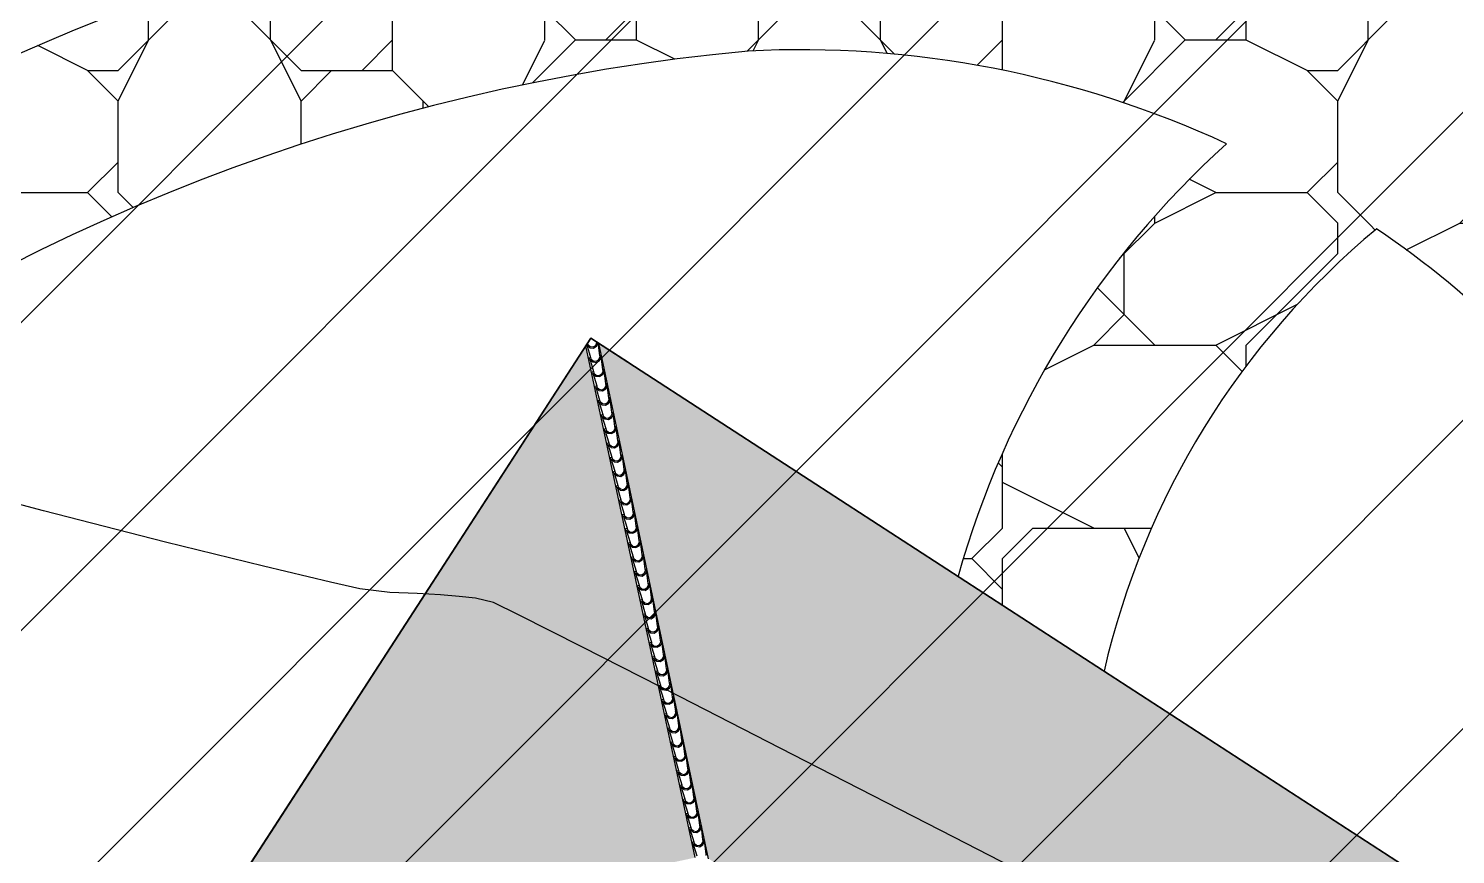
# Model space of a CAD drawing. Header units: millimetres. Extents: x 648844 to 649530, y 1246379 to 1246752.
# Drawn here: x 649063.13 to 649079.51, y 1246535.13 to 1246544.6 of the extents above; entities that cross this region are included whole.
import ezdxf

# ---------------------------------------------------------------- set-up
doc = ezdxf.new("R2010")
doc.units = ezdxf.units.MM
doc.header["$LTSCALE"] = 20
doc.header["$MEASUREMENT"] = 0
doc.layers.get('0').update_dxf_attribs({"linetype": 'CONTINUOUS'})
for name, color, linetype in [('acera', 8, 'CONTINUOUS'), ('CONT-MNR2', 9, 'CONTINUOUS'), ('TECHO', 30, 'CONTINUOUS')]:
    doc.layers.add(name, color=color, linetype=linetype)
pattern_1 = [(0, (2687.656, -252.1344), (7, 7), [2.1, -2.45, 0.35, -2.1]), (0, (2690.456, -250.7344), (7, 7), [0.35, -1.75, 1.4, -3.5]), (0, (2691.506, -250.3844), (7, 7), [0.35, -6.65]), (0, (2688.356, -250.0344), (7, 7), [1.4, -5.6]), (0, (2687.656, -249.3344), (7, 7), [0.7, -6.3]), (0, (2692.556, -248.6344), (7, 7), [0.7, -0.35, 0.35, -5.6]), (0, (2689.756, -248.2844), (7, 7), [1.05, -5.95]), (0, (2688.006, -247.5844), (7, 7), [0.7, -6.3]), (0, (2690.806, -246.8844), (7, 7), [0.35, -2.1, 1.05, -3.5]), (0, (2689.406, -246.5344), (7, 7), [0.7, -6.3]), (0, (2691.856, -246.1844), (7, 7), [0.7, -6.3]), (0, (2690.456, -245.8344), (7, 7), [0.7, -6.3]), (0, (2693.256, -245.4844), (7, 7), [0.7, -6.3]), (90, (2687.306, -252.1344), (-7, 7), [1.4, -0.35, 0.7, -2.8, 1.4, -0.35]), (90, (2687.656, -247.5844), (-7, 7), [0.35, -6.65]), (90, (2688.706, -249.6844), (-7, 7), [0.7, -1.4, 0.35, -4.55]), (90, (2689.056, -248.6344), (-7, 7), [0.7, -1.4, 1.05, -3.85]), (90, (2690.106, -250.3844), (-7, 7), [0.35, -3.5, 0.7, -0.35, 0.7, -1.4]), (90, (2690.456, -251.0844), (-7, 7), [0.35, -6.65]), (90, (2691.156, -248.9844), (-7, 7), [0.35, -0.35, 1.05, -5.25]), (90, (2691.506, -250.0344), (-7, 7), [0.7, -2.8, 0.35, -0.35, 0.35, -2.45]), (90, (2692.206, -251.7844), (-7, 7), [1.05, -5.95]), (90, (2692.906, -246.5344), (-7, 7), [0.35, -0.35, 0.35, -5.95]), (90, (2693.256, -248.2844), (-7, 7), [1.05, -5.95]), (90, (2694.131, -248.8094), (-7, 7), [0.35, -6.65]), (45, (2689.756, -252.1344), (8e-16, 7), [0.49497, -9.404524937]), (45, (2689.056, -245.4844), (8e-16, 7), [0.49497, -1.48491, 1.48491, -6.434704937]), (45, (2689.756, -246.5344), (8e-16, 7), [0.98994, -2.4748738, 0.49497, -5.939711137]), (45, (2691.156, -246.8844), (8e-16, 7), [0.98994, -3.464825, 0.49497, -4.949759937]), (45, (2688.356, -250.0344), (8e-16, 7), [0.49497, -9.404524937]), (45, (2690.106, -250.0344), (8e-16, 7), [1.484924, -8.414570937]), (45, (2691.506, -249.3344), (8e-16, 7), [0.49497, -2.969848, 0.49497, -5.939706937]), (45, (2692.556, -248.6344), (8e-16, 7), [0.98994, -8.909554937]), (45, (2693.956, -248.6344), (8e-16, 7), [0.98994, -8.909554937]), (45, (2693.956, -250.7344), (8e-16, 7), [0.49497, -9.404524937]), (45, (2693.256, -247.2344), (8e-16, 7), [0.49497, -9.404524937]), (45, (2692.556, -246.1844), (8e-16, 7), [0.49497, -9.404524937]), (45, (2693.956, -245.4844), (8e-16, 7), [0.49497, -9.404524937]), (45, (2687.306, -245.4844), (8e-16, 7), [0.49497, -9.404524937]), (45, (2690.806, -248.2844), (8e-16, 7), [0.49497, -9.404524937]), (45, (2691.506, -245.4844), (8e-16, 7), [0.49497, -3.464825, 0.49497, -5.444729937]), (45, (2688.356, -249.3344), (8e-16, 7), [0.98994, -8.909554937]), (45, (2688.356, -247.5844), (8e-16, 7), [1.48491, -8.414584937]), (135, (2687.656, -249.3344), (-7, 8e-16), [0.74249, -9.157004937]), (135, (2691.506, -249.6844), (-7, 8e-16), [0.49497, -9.404524937]), (135, (2693.606, -248.6344), (-7, 8e-16), [0.49497, -9.404524937]), (135, (2691.156, -247.2344), (-7, 8e-16), [0.49497, -9.404524937]), (135, (2691.506, -246.1844), (-7, 8e-16), [0.49497, -9.404524937]), (135, (2690.456, -245.8344), (-7, 8e-16), [0.49497, -9.404524937]), (135, (2691.856, -246.1844), (-7, 8e-16), [0.49497, -9.404524937]), (135, (2687.656, -250.3844), (-7, 8e-16), [0.49497, -9.404524937]), (135, (2689.056, -247.9344), (-7, 8e-16), [0.49497, -9.404524937]), (135, (2689.056, -250.0344), (-7, 8e-16), [0.98994, -8.909554937]), (135, (2690.456, -250.7344), (-7, 8e-16), [0.98994, -8.909554937]), (135, (2693.256, -246.8844), (-7, 8e-16), [0.98994, -8.909554937]), (135, (2691.156, -248.6344), (-7, 8e-16), [0.49497, -9.404524937]), (135, (2692.206, -250.7344), (-7, 8e-16), [0.98994, -5.939696, 0.49497, -2.474888937]), (135, (2688.006, -247.5844), (-7, 8e-16), [0.98994, -1.9798989, 0.98994, -5.939716037]), (135, (2687.306, -251.4344), (-7, 8e-16), [0.9898, -2.4752, 0.9898, -2.4752, 0.4949, -2.474594937]), (26.56505118, (2689.7562, -250.0344), (7, 4e-10), [1.5652, -0.7826, 0.7826, -12.522075839]), (26.56505118, (2690.8062, -245.8344), (7, 4e-10), [1.5652, -14.08727584]), (26.56505118, (2690.8062, -250.7344), (7, 4e-10), [0.7826, -14.86987584]), (26.56505118, (2687.6562, -250.3844), (7, 4e-10), [0.7826, -14.86987584]), (26.56505118, (2689.0562, -248.6344), (7, 4e-10), [0.7826, -14.86987584]), (26.56505118, (2687.6562, -247.9344), (7, 4e-10), [0.7826, -14.86987584]), (63.43494882, (2688.7062, -247.2344), (4e-10, 7), [0.7826, -14.86987584]), (63.43494882, (2691.1562, -247.2344), (4e-10, 7), [0.7826, -14.86987584]), (63.43494882, (2691.8562, -252.1344), (4e-10, 7), [0.7826, -14.86987584]), (63.43494882, (2687.3062, -248.2844), (4e-10, 7), [0.7826, -14.86987584]), (63.43494882, (2690.1062, -251.7844), (4e-10, 7), [0.7826, -5.4782, 0.7826, -8.609075839]), (116.56505118, (2689.0562, -245.8344), (-4e-10, 7), [0.7826, -14.86987584]), (116.56505118, (2693.2562, -247.2344), (-4e-10, 7), [0.7826, -14.86987584]), (116.56505118, (2690.1062, -245.8344), (-4e-10, 7), [0.7826, -14.86987584]), (116.56505118, (2687.3062, -249.6844), (-4e-10, 7), [0.7826, -14.86987584]), (153.43494882, (2692.5562, -250.7344), (-7, 4e-10), [0.7826, -14.86987584]), (153.43494882, (2693.9562, -248.9844), (-7, 4e-10), [0.7826, -14.86987584]), (153.43494882, (2689.7562, -248.2844), (-7, 4e-10), [0.7826, -14.86987584]), (153.43494882, (2690.8062, -246.8844), (-7, 4e-10), [0.7826, -14.86987584]), (153.43494882, (2693.2562, -245.4844), (-7, 4e-10), [0.7826, -14.86987584]), (153.43494882, (2688.3562, -252.1344), (-7, 4e-10), [1.1739, -14.47857584])]

# ---------------------------------------------------------------- blocks, each defined once
blk = doc.blocks.new('*U3741')
at = {"layer": 'CONT-MNR2', "elevation": 36, "flags": 128}
blk.add_lwpolyline([(646392.486, 1246784.35), (646390.378, 1246785.437), (646388.345, 1246786.483), (646386.447, 1246787.459), (646384.747, 1246788.331), (646383.306, 1246789.068), (646382.187, 1246789.638), (646381.452, 1246790.009), (646381.163, 1246790.15), (646380.957, 1246790.201), (646380.77, 1246790.222), (646380.555, 1246790.241), (646380.287, 1246790.255), (646379.976, 1246790.266), (646379.631, 1246790.31), (646379.295, 1246790.386), (646378.524, 1246790.569), (646377.398, 1246790.845), (646376, 1246791.202), (646374.411, 1246791.625)], dxfattribs=at)
blk = doc.blocks.new('TEJA45')
at = {"layer": 'TECHO'}
for p, q in [((-4.337, -0.112), (-4.34, -0.116)), ((-4.339, -0.091), (-4.327, -0.103)), ((-4.327, -0.103), (-4.337, -0.112)), ((-4.327, -0.103), (-4.228, -0.221)), ((-4.133, -0.127), (-4.251, -0.027)), ((-4.221, -0.134), (-4.24, -0.171)), ((-4.211, -0.143), (-4.225, -0.174)), ((-4.183, -0.115), (-4.221, -0.134)), ((-4.18, -0.129), (-4.211, -0.143)), ((-4.139, -0.121), (-4.183, -0.115)), ((-4.145, -0.134), (-4.18, -0.129)), ((-4.133, -0.146), (-4.145, -0.134)), ((-4.125, -0.119), (-4.133, -0.127)), ((-4.116, -0.128), (-4.133, -0.146)), ((-4.015, -0.245), (-4.133, -0.146)), ((-4.24, -0.171), (-4.234, -0.215)), ((-4.228, -0.221), (-4.231, -0.225)), ((-4.228, -0.221), (-4.218, -0.212)), ((-4.225, -0.174), (-4.221, -0.21)), ((-4.218, -0.231), (-4.222, -0.234)), ((-4.221, -0.209), (-4.209, -0.221)), ((-4.209, -0.221), (-4.218, -0.231)), ((-4.209, -0.221), (-4.11, -0.339)), ((-4.122, -0.289), (-4.116, -0.333)), ((-4.103, -0.252), (-4.121, -0.29)), ((-4.093, -0.261), (-4.107, -0.292)), ((-4.107, -0.292), (-4.103, -0.328)), ((-4.065, -0.233), (-4.103, -0.252)), ((-4.103, -0.327), (-4.091, -0.339)), ((-4.062, -0.247), (-4.093, -0.261)), ((-4.021, -0.239), (-4.065, -0.233)), ((-4.027, -0.252), (-4.062, -0.247)), ((-4.015, -0.264), (-4.027, -0.252)), ((-4.007, -0.237), (-4.015, -0.245)), ((-3.998, -0.246), (-4.015, -0.264)), ((-3.897, -0.363), (-4.015, -0.264)), ((-4.11, -0.339), (-4.113, -0.343)), ((-4.11, -0.339), (-4.1, -0.33)), ((-4.1, -0.349), (-4.104, -0.352)), ((-4.091, -0.339), (-4.1, -0.349)), ((-4.091, -0.339), (-3.992, -0.457)), ((-3.984, -0.37), (-4.003, -0.408)), ((-4.003, -0.408), (-3.998, -0.451)), ((-3.991, -0.457), (-3.995, -0.461)), ((-3.991, -0.457), (-3.982, -0.448)), ((-3.975, -0.38), (-3.989, -0.41)), ((-3.989, -0.41), (-3.984, -0.446)), ((-3.982, -0.467), (-3.986, -0.47)), ((-3.947, -0.351), (-3.984, -0.37)), ((-3.984, -0.446), (-3.973, -0.457)), ((-3.973, -0.457), (-3.982, -0.467)), ((-3.944, -0.365), (-3.975, -0.38)), ((-3.973, -0.457), (-3.873, -0.576)), ((-3.903, -0.357), (-3.947, -0.351)), ((-3.909, -0.37), (-3.944, -0.365)), ((-3.897, -0.382), (-3.909, -0.37)), ((-3.889, -0.355), (-3.897, -0.363)), ((-3.88, -0.364), (-3.897, -0.382)), ((-3.779, -0.481), (-3.897, -0.382)), ((-3.866, -0.488), (-3.885, -0.526)), ((-3.828, -0.469), (-3.866, -0.488)), ((-3.826, -0.484), (-3.857, -0.498)), ((-3.785, -0.475), (-3.829, -0.469)), ((-3.79, -0.488), (-3.826, -0.483)), ((-3.779, -0.5), (-3.791, -0.488)), ((-3.771, -0.473), (-3.779, -0.481)), ((-3.761, -0.483), (-3.779, -0.5)), ((-3.885, -0.526), (-3.879, -0.57)), ((-3.873, -0.576), (-3.877, -0.579)), ((-3.873, -0.576), (-3.864, -0.566)), ((-3.857, -0.498), (-3.871, -0.529)), ((-3.871, -0.529), (-3.866, -0.564)), ((-3.864, -0.585), (-3.867, -0.589)), ((-3.866, -0.564), (-3.854, -0.576)), ((-3.854, -0.576), (-3.864, -0.585)), ((-3.854, -0.576), (-3.755, -0.694)), ((-3.661, -0.599), (-3.779, -0.5)), ((-3.748, -0.606), (-3.767, -0.644)), ((-3.767, -0.644), (-3.761, -0.688)), ((-3.738, -0.616), (-3.753, -0.647)), ((-3.753, -0.647), (-3.748, -0.682)), ((-3.71, -0.587), (-3.748, -0.606)), ((-3.708, -0.602), (-3.738, -0.616)), ((-3.667, -0.593), (-3.71, -0.587)), ((-3.672, -0.606), (-3.708, -0.602)), ((-3.661, -0.618), (-3.672, -0.606)), ((-3.653, -0.591), (-3.661, -0.599)), ((-3.643, -0.601), (-3.661, -0.618)), ((-3.542, -0.717), (-3.661, -0.618)), ((-3.755, -0.694), (-3.759, -0.697)), ((-3.755, -0.694), (-3.746, -0.684)), ((-3.746, -0.703), (-3.749, -0.707)), ((-3.748, -0.682), (-3.736, -0.694)), ((-3.736, -0.694), (-3.746, -0.703)), ((-3.736, -0.694), (-3.637, -0.812)), ((-3.63, -0.724), (-3.649, -0.762)), ((-3.649, -0.762), (-3.643, -0.806)), ((-3.637, -0.812), (-3.641, -0.815)), ((-3.637, -0.812), (-3.628, -0.802)), ((-3.635, -0.765), (-3.63, -0.8)), ((-3.62, -0.734), (-3.634, -0.765)), ((-3.592, -0.706), (-3.63, -0.724)), ((-3.63, -0.8), (-3.618, -0.812)), ((-3.618, -0.812), (-3.628, -0.821)), ((-3.59, -0.72), (-3.62, -0.734)), ((-3.618, -0.812), (-3.519, -0.93)), ((-3.549, -0.711), (-3.592, -0.705)), ((-3.554, -0.724), (-3.59, -0.72)), ((-3.542, -0.736), (-3.554, -0.724)), ((-3.535, -0.709), (-3.542, -0.717)), ((-3.525, -0.719), (-3.542, -0.736)), ((-3.424, -0.836), (-3.542, -0.736)), ((-3.628, -0.821), (-3.631, -0.825)), ((-3.512, -0.843), (-3.531, -0.88)), ((-3.531, -0.88), (-3.525, -0.924)), ((-3.519, -0.93), (-3.522, -0.934)), ((-3.519, -0.93), (-3.509, -0.921)), ((-3.502, -0.852), (-3.516, -0.883)), ((-3.516, -0.883), (-3.512, -0.918)), ((-3.509, -0.94), (-3.513, -0.943)), ((-3.474, -0.824), (-3.512, -0.843)), ((-3.512, -0.918), (-3.5, -0.93)), ((-3.5, -0.93), (-3.509, -0.94)), ((-3.471, -0.838), (-3.502, -0.852)), ((-3.5, -0.93), (-3.401, -1.048)), ((-3.43, -0.829), (-3.474, -0.824)), ((-3.436, -0.843), (-3.471, -0.838)), ((-3.424, -0.854), (-3.436, -0.843)), ((-3.416, -0.828), (-3.424, -0.836)), ((-3.407, -0.837), (-3.424, -0.854)), ((-3.306, -0.954), (-3.424, -0.854)), ((-3.394, -0.961), (-3.413, -0.999)), ((-3.384, -0.97), (-3.398, -1.001)), ((-3.356, -0.942), (-3.394, -0.961)), ((-3.353, -0.956), (-3.384, -0.97)), ((-3.312, -0.948), (-3.356, -0.942)), ((-3.318, -0.961), (-3.353, -0.956)), ((-3.306, -0.973), (-3.318, -0.961)), ((-3.298, -0.946), (-3.306, -0.954)), ((-3.289, -0.955), (-3.306, -0.973)), ((-3.188, -1.072), (-3.306, -0.973)), ((-3.413, -0.998), (-3.407, -1.042)), ((-3.401, -1.048), (-3.404, -1.052)), ((-3.401, -1.048), (-3.391, -1.039)), ((-3.398, -1.001), (-3.394, -1.037)), ((-3.391, -1.058), (-3.395, -1.061)), ((-3.394, -1.036), (-3.382, -1.048)), ((-3.382, -1.048), (-3.391, -1.058)), ((-3.382, -1.048), (-3.283, -1.166)), ((-3.295, -1.117), (-3.289, -1.16)), ((-3.275, -1.079), (-3.294, -1.117)), ((-3.266, -1.089), (-3.28, -1.119)), ((-3.28, -1.119), (-3.275, -1.155)), ((-3.238, -1.06), (-3.275, -1.079)), ((-3.235, -1.074), (-3.266, -1.089)), ((-3.194, -1.066), (-3.238, -1.06)), ((-3.2, -1.079), (-3.235, -1.074)), ((-3.188, -1.091), (-3.2, -1.079)), ((-3.18, -1.064), (-3.188, -1.072)), ((-3.171, -1.073), (-3.188, -1.091)), ((-3.07, -1.19), (-3.188, -1.091)), ((-3.283, -1.166), (-3.286, -1.17)), ((-3.283, -1.166), (-3.273, -1.157)), ((-3.273, -1.176), (-3.277, -1.179)), ((-3.275, -1.155), (-3.264, -1.166)), ((-3.264, -1.166), (-3.273, -1.176)), ((-3.264, -1.166), (-3.164, -1.285)), ((-3.157, -1.197), (-3.176, -1.235)), ((-3.176, -1.235), (-3.17, -1.278)), ((-3.164, -1.285), (-3.168, -1.288)), ((-3.164, -1.285), (-3.155, -1.275)), ((-3.148, -1.207), (-3.162, -1.237)), ((-3.162, -1.237), (-3.157, -1.273)), ((-3.155, -1.294), (-3.159, -1.298)), ((-3.12, -1.178), (-3.157, -1.197)), ((-3.157, -1.273), (-3.145, -1.285)), ((-3.145, -1.285), (-3.155, -1.294)), ((-3.117, -1.193), (-3.148, -1.207)), ((-3.146, -1.285), (-3.046, -1.403)), ((-3.076, -1.184), (-3.12, -1.178)), ((-3.082, -1.197), (-3.117, -1.192)), ((-3.07, -1.209), (-3.082, -1.197)), ((-3.062, -1.182), (-3.07, -1.19)), ((-3.052, -1.191), (-3.07, -1.209)), ((-2.952, -1.308), (-3.07, -1.209)), ((-3.001, -1.296), (-3.039, -1.315)), ((-2.958, -1.302), (-3.001, -1.296)), ((-2.944, -1.3), (-2.952, -1.308)), ((-2.934, -1.31), (-2.952, -1.327)), ((-3.039, -1.315), (-3.058, -1.353)), ((-3.058, -1.353), (-3.052, -1.397)), ((-3.046, -1.403), (-3.05, -1.406)), ((-3.046, -1.403), (-3.037, -1.393)), ((-3.03, -1.325), (-3.044, -1.356)), ((-3.044, -1.356), (-3.039, -1.391)), ((-3.037, -1.412), (-3.04, -1.416)), ((-3.039, -1.391), (-3.027, -1.403)), ((-3.027, -1.403), (-3.037, -1.412)), ((-2.999, -1.311), (-3.03, -1.325)), ((-3.027, -1.403), (-2.928, -1.521)), ((-2.963, -1.315), (-2.999, -1.311)), ((-2.952, -1.327), (-2.964, -1.315)), ((-2.834, -1.426), (-2.952, -1.327)), ((-2.921, -1.433), (-2.94, -1.471)), ((-2.94, -1.471), (-2.934, -1.515)), ((-2.911, -1.443), (-2.926, -1.474)), ((-2.926, -1.474), (-2.921, -1.509)), ((-2.883, -1.415), (-2.921, -1.433)), ((-2.881, -1.429), (-2.911, -1.443)), ((-2.84, -1.42), (-2.883, -1.414)), ((-2.845, -1.433), (-2.881, -1.429)), ((-2.834, -1.445), (-2.845, -1.433)), ((-2.826, -1.418), (-2.834, -1.426)), ((-2.816, -1.428), (-2.834, -1.445)), ((-2.715, -1.544), (-2.834, -1.445)), ((-2.928, -1.521), (-2.932, -1.524)), ((-2.928, -1.521), (-2.919, -1.511)), ((-2.919, -1.53), (-2.922, -1.534)), ((-2.921, -1.509), (-2.909, -1.521)), ((-2.909, -1.521), (-2.919, -1.53)), ((-2.909, -1.521), (-2.81, -1.639)), ((-2.803, -1.552), (-2.822, -1.589)), ((-2.822, -1.589), (-2.816, -1.633)), ((-2.81, -1.639), (-2.8, -1.63)), ((-2.808, -1.592), (-2.803, -1.627)), ((-2.793, -1.561), (-2.807, -1.592)), ((-2.765, -1.533), (-2.803, -1.552)), ((-2.803, -1.627), (-2.791, -1.639)), ((-2.763, -1.547), (-2.793, -1.561)), ((-2.721, -1.538), (-2.765, -1.533)), ((-2.727, -1.552), (-2.763, -1.547)), ((-2.715, -1.563), (-2.727, -1.552)), ((-2.707, -1.537), (-2.715, -1.544)), ((-2.698, -1.546), (-2.715, -1.563)), ((-2.597, -1.663), (-2.715, -1.563)), ((-2.81, -1.639), (-2.813, -1.643)), ((-2.8, -1.648), (-2.804, -1.652)), ((-2.791, -1.639), (-2.8, -1.648)), ((-2.791, -1.639), (-2.692, -1.757)), ((-2.685, -1.67), (-2.704, -1.708)), ((-2.704, -1.707), (-2.698, -1.751)), ((-2.692, -1.757), (-2.695, -1.761)), ((-2.692, -1.757), (-2.682, -1.748)), ((-2.675, -1.679), (-2.689, -1.71)), ((-2.689, -1.71), (-2.685, -1.746)), ((-2.682, -1.767), (-2.686, -1.77)), ((-2.647, -1.651), (-2.685, -1.67)), ((-2.685, -1.745), (-2.673, -1.757)), ((-2.673, -1.757), (-2.682, -1.767)), ((-2.644, -1.665), (-2.675, -1.679)), ((-2.673, -1.757), (-2.574, -1.875)), ((-2.603, -1.657), (-2.647, -1.651)), ((-2.609, -1.67), (-2.644, -1.665)), ((-2.597, -1.682), (-2.609, -1.67)), ((-2.589, -1.655), (-2.597, -1.663)), ((-2.58, -1.664), (-2.597, -1.682)), ((-2.479, -1.781), (-2.597, -1.682)), ((-2.567, -1.788), (-2.585, -1.826)), ((-2.557, -1.798), (-2.571, -1.828)), ((-2.529, -1.769), (-2.567, -1.788)), ((-2.526, -1.783), (-2.557, -1.797)), ((-2.485, -1.775), (-2.529, -1.769)), ((-2.491, -1.788), (-2.526, -1.783)), ((-2.479, -1.8), (-2.491, -1.788)), ((-2.471, -1.773), (-2.479, -1.781)), ((-2.462, -1.782), (-2.479, -1.8)), ((-2.361, -1.899), (-2.479, -1.8)), ((-2.586, -1.826), (-2.58, -1.869)), ((-2.574, -1.875), (-2.577, -1.879)), ((-2.574, -1.875), (-2.564, -1.866)), ((-2.571, -1.828), (-2.567, -1.864)), ((-2.564, -1.885), (-2.568, -1.888)), ((-2.567, -1.864), (-2.555, -1.875)), ((-2.555, -1.875), (-2.564, -1.885)), ((-2.555, -1.875), (-2.455, -1.993)), ((-2.448, -1.906), (-2.467, -1.944)), ((-2.467, -1.944), (-2.462, -1.987)), ((-2.439, -1.916), (-2.453, -1.946)), ((-2.453, -1.946), (-2.448, -1.982)), ((-2.411, -1.887), (-2.448, -1.906)), ((-2.408, -1.901), (-2.439, -1.916)), ((-2.367, -1.893), (-2.411, -1.887)), ((-2.373, -1.906), (-2.408, -1.901)), ((-2.361, -1.918), (-2.373, -1.906)), ((-2.353, -1.891), (-2.361, -1.899)), ((-2.343, -1.9), (-2.361, -1.918)), ((-2.243, -2.017), (-2.361, -1.918)), ((-2.455, -1.993), (-2.459, -1.997)), ((-2.455, -1.993), (-2.446, -1.984)), ((-2.446, -2.003), (-2.45, -2.007)), ((-2.448, -1.982), (-2.437, -1.993)), ((-2.437, -1.993), (-2.446, -2.003)), ((-2.437, -1.993), (-2.337, -2.112)), ((-2.33, -2.024), (-2.349, -2.062)), ((-2.349, -2.062), (-2.343, -2.106)), ((-2.337, -2.112), (-2.341, -2.115)), ((-2.337, -2.112), (-2.328, -2.102)), ((-2.321, -2.034), (-2.335, -2.065)), ((-2.335, -2.065), (-2.33, -2.1)), ((-2.328, -2.121), (-2.331, -2.125)), ((-2.292, -2.005), (-2.33, -2.024)), ((-2.33, -2.1), (-2.318, -2.112)), ((-2.318, -2.112), (-2.328, -2.121)), ((-2.29, -2.02), (-2.321, -2.034)), ((-2.318, -2.112), (-2.219, -2.23)), ((-2.249, -2.011), (-2.292, -2.005)), ((-2.254, -2.024), (-2.29, -2.019)), ((-2.243, -2.036), (-2.255, -2.024)), ((-2.235, -2.009), (-2.243, -2.017)), ((-2.225, -2.019), (-2.243, -2.036)), ((-2.125, -2.135), (-2.243, -2.036)), ((-2.174, -2.123), (-2.212, -2.142)), ((-2.131, -2.129), (-2.174, -2.123)), ((-2.117, -2.127), (-2.125, -2.135)), ((-2.212, -2.142), (-2.231, -2.18)), ((-2.231, -2.18), (-2.225, -2.224)), ((-2.219, -2.23), (-2.223, -2.233)), ((-2.219, -2.23), (-2.21, -2.22)), ((-2.202, -2.152), (-2.217, -2.183)), ((-2.217, -2.183), (-2.212, -2.218)), ((-2.21, -2.239), (-2.213, -2.243)), ((-2.212, -2.218), (-2.2, -2.23)), ((-2.2, -2.23), (-2.21, -2.239)), ((-2.172, -2.138), (-2.202, -2.152)), ((-2.2, -2.23), (-2.101, -2.348)), ((-2.136, -2.142), (-2.172, -2.138)), ((-2.125, -2.154), (-2.136, -2.142)), ((-2.107, -2.137), (-2.125, -2.154)), ((-2.006, -2.253), (-2.125, -2.154)), ((-2.094, -2.26), (-2.113, -2.298)), ((-2.084, -2.27), (-2.098, -2.301)), ((-2.056, -2.242), (-2.094, -2.261)), ((-2.054, -2.256), (-2.084, -2.27)), ((-2.012, -2.247), (-2.056, -2.241)), ((-2.018, -2.261), (-2.054, -2.256)), ((-2.006, -2.272), (-2.018, -2.261)), ((-1.998, -2.245), (-2.006, -2.253)), ((-1.989, -2.255), (-2.006, -2.272)), ((-1.888, -2.372), (-2.006, -2.272)), ((-2.113, -2.298), (-2.107, -2.342)), ((-2.101, -2.348), (-2.105, -2.352)), ((-2.101, -2.348), (-2.092, -2.339)), ((-2.099, -2.301), (-2.094, -2.336)), ((-2.092, -2.357), (-2.095, -2.361)), ((-2.094, -2.336), (-2.082, -2.348)), ((-2.082, -2.348), (-2.092, -2.357)), ((-2.082, -2.348), (-1.983, -2.466)), ((-1.976, -2.379), (-1.995, -2.416)), ((-1.995, -2.416), (-1.989, -2.46)), ((-1.983, -2.466), (-1.973, -2.457)), ((-1.966, -2.388), (-1.98, -2.419)), ((-1.98, -2.419), (-1.976, -2.454)), ((-1.938, -2.36), (-1.976, -2.379)), ((-1.976, -2.454), (-1.964, -2.466)), ((-1.935, -2.374), (-1.966, -2.388)), ((-1.894, -2.366), (-1.938, -2.36)), ((-1.9, -2.379), (-1.935, -2.374)), ((-1.888, -2.39), (-1.9, -2.379)), ((-1.88, -2.364), (-1.888, -2.372)), ((-1.871, -2.373), (-1.888, -2.39)), ((-1.77, -2.49), (-1.888, -2.39)), ((-1.983, -2.466), (-1.986, -2.47)), ((-1.973, -2.476), (-1.977, -2.479)), ((-1.964, -2.466), (-1.973, -2.476)), ((-1.964, -2.466), (-1.865, -2.584)), ((-1.877, -2.535), (-1.871, -2.578)), ((-1.858, -2.497), (-1.876, -2.535)), ((-1.865, -2.584), (-1.868, -2.588)), ((-1.865, -2.584), (-1.855, -2.575)), ((-1.848, -2.506), (-1.862, -2.537)), ((-1.862, -2.537), (-1.858, -2.573)), ((-1.855, -2.594), (-1.859, -2.597)), ((-1.82, -2.478), (-1.858, -2.497)), ((-1.858, -2.572), (-1.846, -2.584)), ((-1.846, -2.584), (-1.855, -2.594)), ((-1.817, -2.492), (-1.848, -2.506)), ((-1.846, -2.584), (-1.747, -2.702)), ((-1.776, -2.484), (-1.82, -2.478)), ((-1.782, -2.497), (-1.817, -2.492)), ((-1.77, -2.509), (-1.782, -2.497)), ((-1.762, -2.482), (-1.77, -2.49)), ((-1.753, -2.491), (-1.77, -2.509)), ((-1.652, -2.608), (-1.77, -2.509)), ((-1.739, -2.615), (-1.758, -2.653)), ((-1.702, -2.596), (-1.739, -2.615)), ((-1.699, -2.61), (-1.73, -2.625)), ((-1.658, -2.602), (-1.702, -2.596)), ((-1.664, -2.615), (-1.699, -2.61)), ((-1.652, -2.627), (-1.664, -2.615)), ((-1.644, -2.6), (-1.652, -2.608)), ((-1.635, -2.609), (-1.652, -2.627)), ((-1.758, -2.653), (-1.753, -2.696)), ((-1.747, -2.702), (-1.75, -2.706)), ((-1.747, -2.702), (-1.737, -2.693)), ((-1.73, -2.625), (-1.744, -2.655)), ((-1.744, -2.655), (-1.739, -2.691)), ((-1.737, -2.712), (-1.741, -2.715)), ((-1.739, -2.691), (-1.728, -2.702)), ((-1.728, -2.702), (-1.737, -2.712)), ((-1.728, -2.702), (-1.628, -2.821)), ((-1.534, -2.726), (-1.652, -2.627)), ((-1.621, -2.733), (-1.64, -2.771)), ((-1.64, -2.771), (-1.634, -2.815)), ((-1.612, -2.743), (-1.626, -2.773)), ((-1.626, -2.773), (-1.621, -2.809)), ((-1.583, -2.714), (-1.621, -2.733)), ((-1.581, -2.729), (-1.612, -2.743)), ((-1.54, -2.72), (-1.584, -2.714)), ((-1.546, -2.733), (-1.581, -2.728)), ((-1.534, -2.745), (-1.546, -2.733)), ((-1.526, -2.718), (-1.534, -2.726)), ((-1.516, -2.728), (-1.534, -2.745)), ((-1.416, -2.844), (-1.534, -2.745)), ((-1.628, -2.821), (-1.632, -2.824)), ((-1.628, -2.821), (-1.619, -2.811)), ((-1.619, -2.83), (-1.622, -2.834)), ((-1.621, -2.809), (-1.609, -2.821)), ((-1.609, -2.821), (-1.619, -2.83)), ((-1.609, -2.821), (-1.51, -2.939)), ((-1.503, -2.851), (-1.522, -2.889)), ((-1.522, -2.889), (-1.516, -2.933)), ((-1.51, -2.939), (-1.514, -2.942)), ((-1.51, -2.939), (-1.501, -2.929)), ((-1.493, -2.861), (-1.508, -2.892)), ((-1.508, -2.892), (-1.503, -2.927)), ((-1.501, -2.948), (-1.504, -2.952)), ((-1.465, -2.832), (-1.503, -2.851)), ((-1.503, -2.927), (-1.491, -2.939)), ((-1.491, -2.939), (-1.501, -2.948)), ((-1.463, -2.847), (-1.494, -2.861)), ((-1.491, -2.939), (-1.392, -3.057)), ((-1.422, -2.838), (-1.465, -2.832)), ((-1.427, -2.851), (-1.463, -2.847)), ((-1.416, -2.863), (-1.427, -2.851)), ((-1.408, -2.836), (-1.416, -2.844)), ((-1.398, -2.846), (-1.416, -2.863)), ((-1.297, -2.962), (-1.416, -2.863)), ((-1.385, -2.969), (-1.404, -3.007)), ((-1.404, -3.007), (-1.398, -3.051)), ((-1.392, -3.057), (-1.396, -3.06)), ((-1.392, -3.057), (-1.383, -3.047)), ((-1.375, -2.979), (-1.39, -3.01)), ((-1.39, -3.01), (-1.385, -3.045)), ((-1.383, -3.066), (-1.386, -3.07)), ((-1.347, -2.951), (-1.385, -2.969)), ((-1.385, -3.045), (-1.373, -3.057)), ((-1.373, -3.057), (-1.383, -3.066)), ((-1.345, -2.965), (-1.375, -2.979)), ((-1.373, -3.057), (-1.274, -3.175)), ((-1.303, -2.956), (-1.347, -2.95)), ((-1.309, -2.969), (-1.345, -2.965)), ((-1.298, -2.981), (-1.309, -2.969)), ((-1.29, -2.954), (-1.298, -2.962)), ((-1.28, -2.964), (-1.298, -2.981)), ((-1.179, -3.081), (-1.297, -2.981)), ((-1.267, -3.088), (-1.286, -3.125)), ((-1.257, -3.097), (-1.271, -3.128)), ((-1.229, -3.069), (-1.267, -3.088)), ((-1.226, -3.083), (-1.257, -3.097)), ((-1.185, -3.075), (-1.229, -3.069)), ((-1.191, -3.088), (-1.226, -3.083)), ((-1.179, -3.099), (-1.191, -3.088)), ((-1.171, -3.073), (-1.179, -3.081)), ((-1.162, -3.082), (-1.179, -3.099)), ((-1.061, -3.199), (-1.179, -3.099)), ((-1.286, -3.125), (-1.28, -3.169)), ((-1.274, -3.175), (-1.277, -3.179)), ((-1.274, -3.175), (-1.264, -3.166)), ((-1.271, -3.128), (-1.267, -3.163)), ((-1.264, -3.185), (-1.268, -3.188)), ((-1.267, -3.163), (-1.255, -3.175)), ((-1.255, -3.175), (-1.264, -3.185)), ((-1.255, -3.175), (-1.156, -3.293)), ((-1.149, -3.206), (-1.168, -3.244)), ((-1.168, -3.243), (-1.162, -3.287)), ((-1.139, -3.215), (-1.153, -3.246)), ((-1.153, -3.246), (-1.149, -3.282)), ((-1.111, -3.187), (-1.149, -3.206)), ((-1.108, -3.201), (-1.139, -3.215)), ((-1.067, -3.193), (-1.111, -3.187)), ((-1.073, -3.206), (-1.108, -3.201)), ((-1.061, -3.218), (-1.073, -3.206)), ((-1.053, -3.191), (-1.061, -3.199)), ((-1.044, -3.2), (-1.061, -3.218)), ((-0.943, -3.317), (-1.061, -3.218)), ((-1.156, -3.293), (-1.159, -3.297)), ((-1.156, -3.293), (-1.146, -3.284)), ((-1.146, -3.303), (-1.15, -3.306)), ((-1.149, -3.281), (-1.137, -3.293)), ((-1.137, -3.293), (-1.146, -3.303)), ((-1.137, -3.293), (-1.038, -3.411)), ((-1.05, -3.362), (-1.044, -3.405)), ((-1.03, -3.324), (-1.049, -3.362)), ((-1.038, -3.411), (-1.041, -3.415)), ((-1.038, -3.411), (-1.028, -3.402)), ((-1.021, -3.334), (-1.035, -3.364)), ((-1.035, -3.364), (-1.03, -3.4)), ((-1.028, -3.421), (-1.032, -3.424)), ((-0.993, -3.305), (-1.03, -3.324)), ((-1.03, -3.4), (-1.019, -3.411)), ((-1.019, -3.411), (-1.028, -3.421)), ((-0.99, -3.319), (-1.021, -3.334)), ((-1.019, -3.411), (-0.919, -3.53)), ((-0.949, -3.311), (-0.993, -3.305)), ((-0.955, -3.324), (-0.99, -3.319)), ((-0.943, -3.336), (-0.955, -3.324)), ((-0.935, -3.309), (-0.943, -3.317)), ((-0.926, -3.318), (-0.943, -3.336)), ((-0.825, -3.435), (-0.943, -3.336)), ((-0.875, -3.423), (-0.912, -3.442)), ((-0.872, -3.438), (-0.903, -3.452)), ((-0.831, -3.429), (-0.875, -3.423)), ((-0.837, -3.442), (-0.872, -3.437)), ((-0.817, -3.427), (-0.825, -3.435)), ((-0.807, -3.436), (-0.825, -3.454)), ((-0.912, -3.442), (-0.931, -3.48)), ((-0.931, -3.48), (-0.925, -3.523)), ((-0.919, -3.53), (-0.923, -3.533)), ((-0.919, -3.53), (-0.91, -3.52)), ((-0.903, -3.452), (-0.917, -3.482)), ((-0.917, -3.482), (-0.912, -3.518)), ((-0.91, -3.539), (-0.914, -3.543)), ((-0.912, -3.518), (-0.9, -3.53)), ((-0.9, -3.53), (-0.91, -3.539)), ((-0.901, -3.53), (-0.801, -3.648)), ((-0.825, -3.454), (-0.837, -3.442)), ((-0.707, -3.553), (-0.825, -3.454)), ((-0.794, -3.56), (-0.813, -3.598)), ((-0.813, -3.598), (-0.807, -3.642)), ((-0.785, -3.57), (-0.799, -3.601)), ((-0.799, -3.601), (-0.794, -3.636)), ((-0.756, -3.541), (-0.794, -3.56)), ((-0.754, -3.556), (-0.785, -3.57)), ((-0.713, -3.547), (-0.756, -3.541)), ((-0.718, -3.56), (-0.754, -3.556)), ((-0.707, -3.572), (-0.719, -3.56)), ((-0.699, -3.545), (-0.707, -3.553)), ((-0.689, -3.555), (-0.707, -3.572)), ((-0.589, -3.671), (-0.707, -3.572)), ((-0.801, -3.648), (-0.805, -3.651)), ((-0.801, -3.648), (-0.792, -3.638)), ((-0.792, -3.657), (-0.795, -3.661)), ((-0.794, -3.636), (-0.782, -3.648)), ((-0.782, -3.648), (-0.792, -3.657)), ((-0.782, -3.648), (-0.683, -3.766)), ((-0.676, -3.678), (-0.695, -3.716)), ((-0.695, -3.716), (-0.689, -3.76)), ((-0.683, -3.766), (-0.687, -3.769)), ((-0.683, -3.766), (-0.674, -3.756)), ((-0.666, -3.688), (-0.681, -3.719)), ((-0.681, -3.719), (-0.676, -3.754)), ((-0.638, -3.66), (-0.676, -3.678)), ((-0.676, -3.754), (-0.664, -3.766)), ((-0.664, -3.766), (-0.674, -3.775)), ((-0.636, -3.674), (-0.666, -3.688)), ((-0.664, -3.766), (-0.565, -3.884)), ((-0.595, -3.665), (-0.638, -3.659)), ((-0.6, -3.678), (-0.636, -3.674)), ((-0.589, -3.69), (-0.6, -3.678)), ((-0.581, -3.663), (-0.589, -3.671)), ((-0.571, -3.673), (-0.589, -3.69)), ((-0.47, -3.789), (-0.589, -3.69)), ((-0.674, -3.775), (-0.677, -3.779)), ((-0.558, -3.797), (-0.577, -3.834)), ((-0.577, -3.834), (-0.571, -3.878)), ((-0.565, -3.884), (-0.568, -3.888)), ((-0.565, -3.884), (-0.555, -3.875)), ((-0.563, -3.837), (-0.558, -3.872)), ((-0.548, -3.806), (-0.562, -3.837)), ((-0.555, -3.893), (-0.559, -3.897)), ((-0.52, -3.778), (-0.558, -3.797)), ((-0.558, -3.872), (-0.546, -3.884)), ((-0.546, -3.884), (-0.555, -3.893)), ((-0.518, -3.792), (-0.548, -3.806)), ((-0.546, -3.884), (-0.447, -4.002)), ((-0.476, -3.783), (-0.52, -3.778)), ((-0.482, -3.797), (-0.518, -3.792)), ((-0.47, -3.808), (-0.482, -3.797)), ((-0.462, -3.782), (-0.47, -3.789)), ((-0.453, -3.791), (-0.47, -3.808)), ((-0.352, -3.908), (-0.47, -3.808)), ((-0.44, -3.915), (-0.459, -3.953)), ((-0.43, -3.924), (-0.444, -3.955)), ((-0.402, -3.896), (-0.44, -3.915)), ((-0.399, -3.91), (-0.43, -3.924)), ((-0.358, -3.902), (-0.402, -3.896)), ((-0.364, -3.915), (-0.399, -3.91)), ((-0.352, -3.927), (-0.364, -3.915)), ((-0.344, -3.9), (-0.352, -3.908)), ((-0.335, -3.909), (-0.352, -3.927)), ((-0.234, -4.026), (-0.352, -3.927)), ((-0.459, -3.952), (-0.453, -3.996)), ((-0.447, -4.002), (-0.45, -4.006)), ((-0.447, -4.002), (-0.437, -3.993)), ((-0.444, -3.955), (-0.44, -3.991)), ((-0.437, -4.012), (-0.441, -4.015)), ((-0.44, -3.99), (-0.428, -4.002)), ((-0.428, -4.002), (-0.437, -4.012)), ((-0.428, -4.002), (-0.329, -4.12)), ((-0.341, -4.071), (-0.335, -4.114)), ((-0.322, -4.033), (-0.34, -4.071)), ((-0.312, -4.042), (-0.326, -4.073)), ((-0.326, -4.073), (-0.322, -4.109)), ((-0.284, -4.014), (-0.322, -4.033)), ((-0.281, -4.028), (-0.312, -4.042)), ((-0.24, -4.02), (-0.284, -4.014)), ((-0.246, -4.033), (-0.281, -4.028)), ((-0.234, -4.045), (-0.246, -4.033)), ((-0.226, -4.018), (-0.234, -4.026)), ((-0.217, -4.027), (-0.234, -4.045)), ((-0.116, -4.144), (-0.234, -4.045)), ((-0.329, -4.12), (-0.332, -4.124)), ((-0.329, -4.12), (-0.319, -4.111)), ((-0.319, -4.13), (-0.323, -4.133)), ((-0.322, -4.109), (-0.31, -4.12)), ((-0.31, -4.12), (-0.319, -4.13)), ((-0.31, -4.12), (-0.21, -4.238)), ((-0.203, -4.151), (-0.222, -4.189)), ((-0.222, -4.189), (-0.217, -4.232)), ((-0.21, -4.238), (-0.214, -4.242)), ((-0.21, -4.238), (-0.201, -4.229)), ((-0.194, -4.161), (-0.208, -4.191)), ((-0.208, -4.191), (-0.203, -4.227)), ((-0.201, -4.248), (-0.205, -4.251)), ((-0.166, -4.132), (-0.203, -4.151)), ((-0.203, -4.227), (-0.192, -4.238)), ((-0.192, -4.238), (-0.201, -4.248)), ((-0.163, -4.146), (-0.194, -4.161)), ((-0.192, -4.238), (-0.098, -4.35)), ((-0.122, -4.138), (-0.166, -4.132)), ((-0.128, -4.151), (-0.163, -4.146)), ((-0.116, -4.163), (-0.128, -4.151)), ((-0.108, -4.136), (-0.116, -4.144)), ((-0.099, -4.145), (-0.116, -4.163)), ((0, -4.26), (-0.116, -4.163)), ((-0.047, -4.25), (-0.085, -4.269)), ((-0.004, -4.256), (-0.047, -4.25)), ((-0.085, -4.269), (-0.104, -4.307)), ((-0.104, -4.307), (-0.098, -4.35)), ((-0.076, -4.279), (-0.09, -4.31)), ((-0.09, -4.31), (-0.085, -4.345)), ((-0.086, -4.35), (-0.083, -4.347)), ((-0.085, -4.345), (-0.08, -4.35)), ((-0.045, -4.265), (-0.076, -4.279)), ((-0.009, -4.269), (-0.045, -4.264)), ((0, -4.279), (-0.01, -4.269))]:
    blk.add_line(p, q, dxfattribs=at)

msp = doc.modelspace()

# ---------------------------------------------------------------- hatches: boundary and pattern name
h = msp.add_hatch()
h.set_pattern_fill('ANSI31', color=2, scale=20, style=0)
h.set_pattern_definition([(45, (-526.4316, -3378.368), (-1.767766953, 1.767766953), [])])
edge = h.paths.add_edge_path()
edge.add_line((649057.852, 1246574.732), (649143.484, 1246525.396))
edge.add_line((649021.465, 1246521.521), (649057.852, 1246574.732))
edge.add_line((649021.465, 1246521.521), (649126.013, 1246470.828))
edge.add_line((649143.484, 1246525.396), (649148.028, 1246486.904))
h.paths.add_polyline_path([(649085.833, 1246502.103), (649115.307, 1246502.103), (649115.307, 1246507.529), (649085.833, 1246507.529)], flags=24)
at = {"layer": 'acera'}
h = msp.add_hatch(dxfattribs=at)
h.set_pattern_fill('PETRA11', color=254, scale=7, style=0, pattern_type=2)
h.set_pattern_definition(pattern_1)
h.paths.add_polyline_path([(649071.271, 1246562.508), (649073.473, 1246561.056, -0.513538), (649084.992, 1246559.293), (649086.999, 1246561.571, 0.452241)])
h.paths.add_polyline_path([(649084.997, 1246537.902, 0.135261), (649080.378, 1246543.745), (649078.619, 1246544.845), (649076.885, 1246543.281), (649078.608, 1246542.305, -0.175143), (649083.303, 1246535.791, -0.102346), (649084.75, 1246524.754), (649087.199, 1246524.574, 0.117143)])
h = msp.add_hatch(dxfattribs=at)
h.set_pattern_fill('PETRA11', color=254, scale=7, style=0, pattern_type=2)
h.set_pattern_definition(pattern_1)
h.paths.add_polyline_path([(649086.082, 1246549.48), (649084.633, 1246551.451, -0.176344), (649078.619, 1246544.845), (649080.378, 1246543.745, 0.152055)])
h.paths.add_polyline_path([(649095.561, 1246557.28, -0.251719), (649086.997, 1246561.574), (649084.992, 1246560.377, -0.176344), (649084.633, 1246551.451), (649086.082, 1246549.48, 0.152055), (649087.524, 1246557.439, 0.190356), (649095.083, 1246555.09), (649096.993, 1246557, 0.04843)])
h.paths.add_polyline_path([(649096.993, 1246557), (649095.083, 1246555.09, -0.591695), (649099.303, 1246547.407), (649098.84, 1246546.566), (649101.033, 1246545.316, 0.112047), (649102.296, 1246548.489, -0.000193), (649102.302, 1246548.492), (649102.302, 1246550.849, 0.292175)])
h.paths.add_polyline_path([(649108.827, 1246551.327, 0.192694), (649102.302, 1246550.849), (649102.302, 1246548.492, -0.199771), (649108.831, 1246549.225)])
h = msp.add_hatch(dxfattribs=at)
h.set_pattern_fill('PETRA11', color=254, scale=7, style=0, pattern_type=2)
h.set_pattern_definition(pattern_1)
h.paths.add_polyline_path([(649052.008, 1246553.49), (649054.387, 1246551.48, -0.468971), (649065.255, 1246545.177, -0.024573), (649067.714, 1246545.871, 0.4839)])
h.paths.add_polyline_path([(649071.395, 1246544.344), (649071.395, 1246546.444, 0.139839), (649058.04, 1246541.408), (649059.61, 1246539.838, -0.136623)])
h.paths.add_polyline_path([(649059.61, 1246539.838), (649058.04, 1246541.408, 0.129498), (649049.76, 1246531.059), (649051.789, 1246529.744, -0.138338)])
h = msp.add_hatch(dxfattribs=at)
h.set_pattern_fill('PETRA11', color=254, scale=7, style=0, pattern_type=2)
h.set_pattern_definition(pattern_1)
h.paths.add_polyline_path([(649071.395, 1246546.444), (649071.395, 1246544.344, -0.121486), (649076.885, 1246543.281), (649078.619, 1246544.845, 0.134342)])
h = msp.add_hatch(dxfattribs=at)
h.set_pattern_fill('PETRA11', color=254, scale=7, style=0, pattern_type=2)
h.set_pattern_definition(pattern_1)
h.paths.add_polyline_path([(649078.608, 1246542.305), (649076.885, 1246543.281, 0.141531), (649073.803, 1246538.318), (649075.478, 1246537.232, -0.163889)])
at = {"layer": 'TECHO'}
h = msp.add_hatch(dxfattribs=at)
h.set_pattern_fill('SPANTILE', color=254, scale=0.205, angle=127.3057, style=0, pattern_type=2)
h.set_pattern_definition([(62.012391, (649128.709193, 1246519.565211), (-1.1662654077, -2.1756494039), [0.18931176, -4.5434808]), (327.0427, (649128.79803, 1246519.73238), (0.2835335, 0.06048774), [0.0164, -0.1886]), (147.0427, (649128.97897, 1246519.63462), (-0.2835335, -0.06048774), [0.0574, -0.1476]), (237.0427, (649128.9308, 1246519.66585), (0.06048774, -0.2835335), [0.0205, -0.1845]), (57.0427, (649128.80956, 1246519.72002), (-0.06048774, 0.2835335), [0.0205, -0.1845]), (147.0427, (649128.82072, 1246519.73722), (-0.2835335, -0.06048774), [0.0164, -0.1886]), (147.0427, (649128.97004, 1246519.62086), (-0.2835335, -0.06048774), [0.041, -0.164]), (232.072991, (649128.935642, 1246519.643165), (-1.510283638, -1.9526056086), [0.18931176, -4.5434808]), (199.738791, (649128.9300654, 1246519.634564), (4.1320254479, 1.4743865262), [0.05412164, -5.35803375]), (165.47759, (649128.879124, 1246519.616285), (-0.455543985, 0.05103545), [0.0518613, -0.5964055]), (128.60779, (649128.82892, 1246519.62929), (0.232498607, -0.39505612), [0.0518613, -0.5964055]), (94.346591, (649128.796559, 1246519.6698164), (-0.3402455695, 4.3739779244), [0.05412164, -5.35803375]), (167.267591, (649128.87833, 1246519.633902), (2.3382086425, -0.5387073578), [0.0415094, -4.10942426]), (126.817791, (649128.837841, 1246519.643051), (-1.4460238462, 1.914795109), [0.0415094, -4.10942426]), (94.448091, (649128.812966, 1246519.676281), (-0.270311384, 3.351366421), [0.04387184, -4.3433196]), (199.637291, (649128.91965, 1246519.648646), (3.1699042488, 1.1209068584), [0.04387184, -4.3433196])])
h.paths.add_polyline_path([(649073.405, 1246533.481), (649079.317, 1246534.743), (649069.678, 1246540.992), (649070.94, 1246535.079)])
h = msp.add_hatch(dxfattribs=at)
h.set_pattern_fill('SPANTILE', color=254, scale=0.205, angle=397.3057, style=0, pattern_type=2)
h.set_pattern_definition([(142.072991, (649035.893533, 1246580.211217), (1.9526056086, -1.510283638), [0.18931176, -4.5434808]), (237.0427, (649035.7442, 1246580.32758), (-0.2835335, -0.06048774), [0.0164, -0.1886]), (57.0427, (649035.61892, 1246580.1645), (0.2835335, 0.06048774), [0.0574, -0.1476]), (327.0427, (649035.65015, 1246580.21265), (0.06048774, -0.2835335), [0.0205, -0.1845]), (147.0427, (649035.73872, 1246580.31159), (-0.06048774, 0.2835335), [0.0205, -0.1845]), (57.0427, (649035.72152, 1246580.32274), (0.2835335, 0.06048774), [0.0164, -0.1886]), (57.0427, (649035.63268, 1246580.15557), (0.2835335, 0.06048774), [0.041, -0.164]), (332.012391, (649035.654987, 1246580.1899705), (2.1756494039, -1.1662654077), [0.18931176, -4.5434808]), (4.346591, (649035.6635875, 1246580.184394), (-4.3739779244, -0.3402455695), [0.05412164, -5.35803375]), (38.60779, (649035.717553, 1246580.188496), (0.39505612, 0.23249861), [0.0518613, -0.5964055]), (75.47759, (649035.75808, 1246580.22086), (-0.05103545, -0.455543985), [0.0518613, -0.5964055]), (109.738791, (649035.771084, 1246580.271061), (-1.4743865262, 4.1320254479), [0.05412164, -5.35803375]), (36.817791, (649035.711089, 1246580.204903), (-1.914795109, -1.4460238462), [0.0415094, -4.10942426]), (77.267591, (649035.744319, 1246580.229779), (0.5387073578, 2.3382086425), [0.0415094, -4.10942426]), (109.637291, (649035.753467, 1246580.270267), (-1.1209068584, 3.1699042488), [0.04387184, -4.3433196]), (4.448091, (649035.667349, 1246580.201501), (-3.351366421, -0.270311384), [0.04387184, -4.3433196])])
h.paths.add_polyline_path([(649064.914, 1246533.839), (649070.784, 1246535.091), (649069.532, 1246540.961)])

# ---------------------------------------------------------------- linework, layer by layer
at = {"color": 254}
msp.add_lwpolyline([(649064.856, 1246533.75), (649069.589, 1246541.05), (649079.406, 1246534.685), (649074.674, 1246527.385), (649064.856, 1246533.75)], dxfattribs=at)
at = {"layer": 'acera', "color": 254}
for centre, radius, start, end in [((649073.544, 1246520.518), 26.015, 108.5801, 156.0959), ((649073.593, 1246520.929), 23.518, 95.3633, 157.9872), ((649071.984, 1246532.681), 11.678, 65.1882, 92.8949), ((649083.934, 1246535.464), 10.526, 132.0441, 164.2665), ((649084.573, 1246535.122), 9.336, 129.7105, 166.9402), ((649071.942, 1246532.551), 11.814, 15.9155, 55.6522)]:
    msp.add_arc(centre, radius, start, end, dxfattribs=at)
at = {"layer": 'TECHO', "color": 254}
for p, q in [((649069.589, 1246541.05), (649064.856, 1246533.75)), ((649064.856, 1246533.75), (649069.589, 1246541.05)), ((649070.03, 1246540.764), (649069.589, 1246541.05)), ((649079.406, 1246534.685), (649069.589, 1246541.05)), ((649070.94, 1246535.079), (649069.678, 1246540.992)), ((649070.784, 1246535.091), (649069.532, 1246540.961))]:
    msp.add_line(p, q, dxfattribs=at)

# ---------------------------------------------------------------- block references
at = {"color": 254, "rotation": 147.0426913805477}
msp.add_blockref('TEJA45', (649067.223, 1246537.4), dxfattribs=at)
at = {"layer": 'CONT-MNR2'}
msp.add_blockref('*U3741', (2687.306, -252.134), dxfattribs=at)

doc.saveas('drawing.dxf')
